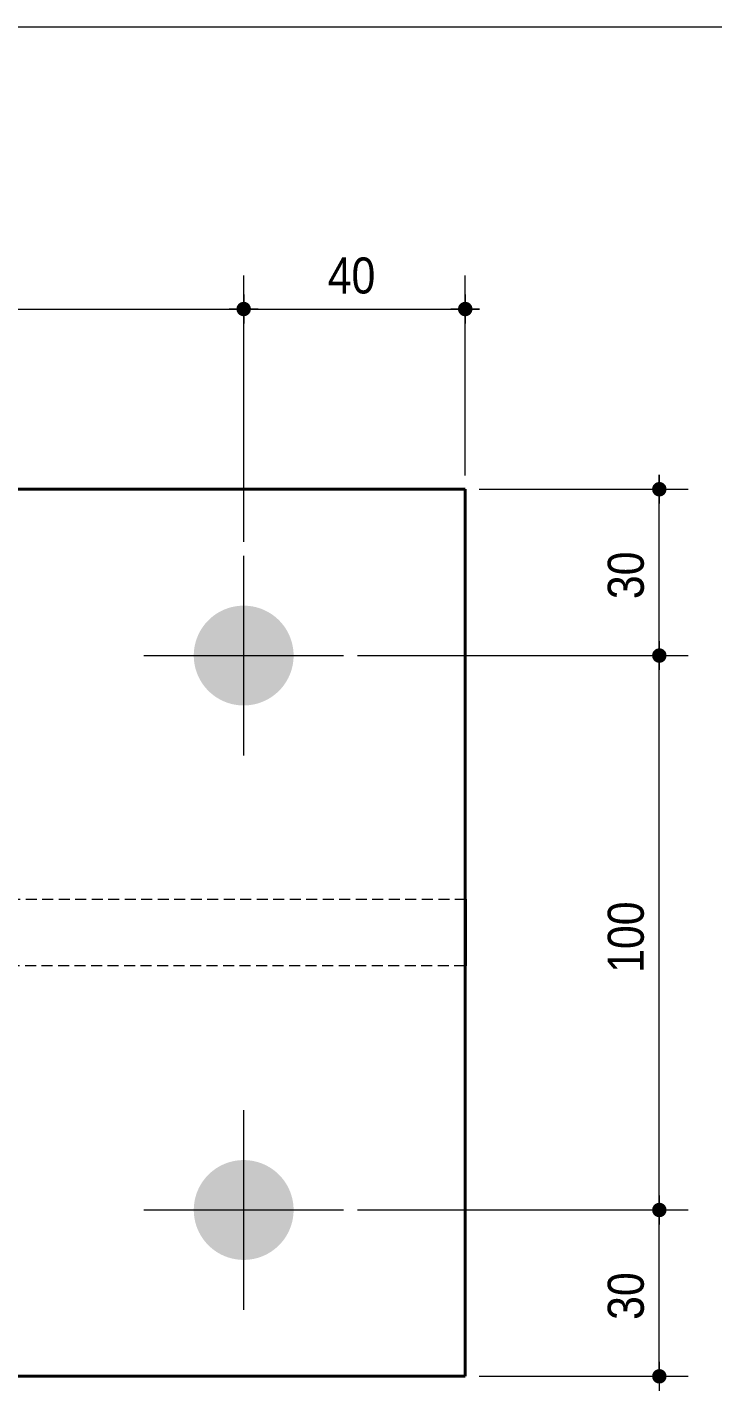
# Model space of a CAD drawing. Header units: millimetres. Extents: x 2 to 410, y 5 to 282.
# Drawn here: x 223 to 272.5, y 183.6 to 282 of the extents above; entities that cross this region are included whole.
import ezdxf

# ---------------------------------------------------------------- set-up
doc = ezdxf.new("R2010")
doc.units = ezdxf.units.MM
doc.linetypes.add('CACHE2', pattern=[1.190625, 0.79375, -0.396875])
for name, color, linetype, lineweight in [('Boulon', 7, 'Continuous', 0), ('Cache', 7, 'Continuous', 0), ('Cotation', 7, 'Continuous', 0), ('Feuille dessin', 5, 'Continuous', 0), ('Piece', 2, 'Continuous', 0)]:
    doc.layers.add(name, color=color, linetype=linetype, lineweight=lineweight)
doc.styles.add('ARIAL', font='ARIAL.TTF')

# ---------------------------------------------------------------- blocks, each defined once
blk = doc.blocks.new('*A1')
at = {"layer": 'Boulon'}
for points in [[(174.743, 240.271), (174.831, 240.267), (174.919, 240.262), (175.007, 240.254), (175.095, 240.245), (175.183, 240.233), (175.27, 240.219), (175.357, 240.203), (175.443, 240.184), (175.529, 240.164), (175.615, 240.141), (175.7, 240.117), (175.784, 240.09), (175.867, 240.061), (175.95, 240.031), (176.032, 239.998), (176.113, 239.963), (176.194, 239.926), (176.273, 239.887), (176.352, 239.847), (176.429, 239.804), (176.505, 239.76), (176.58, 239.713), (176.655, 239.665), (176.727, 239.615), (176.799, 239.563), (176.869, 239.51), (176.938, 239.455), (177.006, 239.398), (177.072, 239.339), (177.137, 239.279), (177.2, 239.217), (177.262, 239.154), (177.322, 239.089), (177.38, 239.023), (177.437, 238.956), (177.493, 238.887), (177.546, 238.816), (177.598, 238.745), (177.648, 238.672), (177.696, 238.598), (177.742, 238.523), (177.787, 238.446), (177.829, 238.369), (177.87, 238.29), (177.909, 238.211), (177.946, 238.131), (177.98, 238.049), (178.013, 237.967), (178.044, 237.885), (178.073, 237.801), (178.099, 237.717), (178.124, 237.632), (178.147, 237.547), (178.167, 237.461), (178.185, 237.374), (178.201, 237.287), (178.216, 237.2), (178.227, 237.112), (178.237, 237.025), (178.245, 236.937), (178.25, 236.848), (178.253, 236.76), (178.254, 236.672), (178.253, 236.583), (178.25, 236.495), (178.245, 236.407), (178.237, 236.319), (178.227, 236.231), (178.216, 236.144), (178.201, 236.056), (178.185, 235.969), (178.167, 235.883), (178.147, 235.797), (178.124, 235.712), (178.099, 235.627), (178.073, 235.543), (178.044, 235.459), (178.013, 235.376), (177.98, 235.294), (177.946, 235.213), (177.909, 235.133), (177.87, 235.053), (177.829, 234.975), (177.787, 234.897), (177.742, 234.821), (177.696, 234.746), (177.648, 234.672), (177.598, 234.599), (177.546, 234.527), (177.493, 234.457), (177.437, 234.388), (177.38, 234.32), (177.322, 234.254), (177.262, 234.189), (177.2, 234.126), (177.137, 234.064), (177.072, 234.004), (177.006, 233.946), (176.938, 233.889), (176.869, 233.834), (176.799, 233.78), (176.727, 233.728), (176.655, 233.678), (176.58, 233.63), (176.505, 233.584), (176.429, 233.539), (176.352, 233.497), (176.273, 233.456), (176.194, 233.417), (176.113, 233.381), (176.032, 233.346), (175.95, 233.313), (175.867, 233.282), (175.784, 233.253), (175.7, 233.227), (175.615, 233.202), (175.529, 233.18), (175.443, 233.159), (175.357, 233.141), (175.27, 233.125), (175.183, 233.111), (175.095, 233.099), (175.007, 233.089), (174.919, 233.082), (174.831, 233.076), (174.743, 233.073), (174.654, 233.072), (174.566, 233.073), (174.478, 233.076), (174.39, 233.082), (174.302, 233.089), (174.214, 233.099), (174.126, 233.111), (174.039, 233.125), (173.952, 233.141), (173.866, 233.159), (173.78, 233.18), (173.694, 233.202), (173.609, 233.227), (173.525, 233.253), (173.442, 233.282), (173.359, 233.313), (173.277, 233.346), (173.196, 233.381), (173.115, 233.417), (173.036, 233.456), (172.957, 233.497), (172.88, 233.539), (172.804, 233.584), (172.728, 233.63), (172.654, 233.678), (172.582, 233.728), (172.51, 233.78), (172.44, 233.834), (172.371, 233.889), (172.303, 233.946), (172.237, 234.004), (172.172, 234.064), (172.109, 234.126), (172.047, 234.189), (171.987, 234.254), (171.929, 234.32), (171.872, 234.388), (171.816, 234.457), (171.763, 234.527), (171.711, 234.599), (171.661, 234.672), (171.613, 234.746), (171.567, 234.821), (171.522, 234.897), (171.48, 234.975), (171.439, 235.053), (171.4, 235.133), (171.363, 235.213), (171.329, 235.294), (171.296, 235.376), (171.265, 235.459), (171.236, 235.543), (171.21, 235.627), (171.185, 235.712), (171.162, 235.797), (171.142, 235.883), (171.124, 235.969), (171.107, 236.056), (171.093, 236.144), (171.082, 236.231), (171.072, 236.319), (171.064, 236.407), (171.059, 236.495), (171.056, 236.583), (171.054, 236.672), (171.056, 236.76), (171.059, 236.848), (171.064, 236.937), (171.072, 237.025), (171.082, 237.112), (171.093, 237.2), (171.107, 237.287), (171.124, 237.374), (171.142, 237.461), (171.162, 237.547), (171.185, 237.632), (171.21, 237.717), (171.236, 237.801), (171.265, 237.885), (171.296, 237.967), (171.329, 238.049), (171.363, 238.131), (171.4, 238.211), (171.439, 238.29), (171.48, 238.369), (171.522, 238.446), (171.567, 238.523), (171.613, 238.598), (171.661, 238.672), (171.711, 238.745), (171.763, 238.816), (171.816, 238.887), (171.872, 238.956), (171.929, 239.023), (171.987, 239.089), (172.047, 239.154), (172.109, 239.217), (172.172, 239.279), (172.237, 239.339), (172.303, 239.398), (172.371, 239.455), (172.44, 239.51), (172.51, 239.563), (172.582, 239.615), (172.654, 239.665), (172.728, 239.713), (172.804, 239.76), (172.88, 239.804), (172.957, 239.847), (173.036, 239.887), (173.115, 239.926), (173.196, 239.963), (173.277, 239.998), (173.359, 240.031), (173.442, 240.061), (173.525, 240.09), (173.609, 240.117), (173.694, 240.141), (173.78, 240.164), (173.866, 240.184), (173.952, 240.203), (174.039, 240.219), (174.126, 240.233), (174.214, 240.245), (174.302, 240.254), (174.39, 240.262), (174.478, 240.267), (174.566, 240.271), (174.654, 240.272)], [(238.743, 240.271), (238.831, 240.267), (238.919, 240.262), (239.007, 240.254), (239.095, 240.245), (239.183, 240.233), (239.27, 240.219), (239.357, 240.203), (239.443, 240.184), (239.529, 240.164), (239.615, 240.141), (239.7, 240.117), (239.784, 240.09), (239.867, 240.061), (239.95, 240.031), (240.032, 239.998), (240.113, 239.963), (240.194, 239.926), (240.273, 239.887), (240.352, 239.847), (240.429, 239.804), (240.505, 239.76), (240.58, 239.713), (240.655, 239.665), (240.727, 239.615), (240.799, 239.563), (240.869, 239.51), (240.938, 239.455), (241.006, 239.398), (241.072, 239.339), (241.137, 239.279), (241.2, 239.217), (241.262, 239.154), (241.322, 239.089), (241.38, 239.023), (241.437, 238.956), (241.493, 238.887), (241.546, 238.816), (241.598, 238.745), (241.648, 238.672), (241.696, 238.598), (241.742, 238.523), (241.787, 238.446), (241.829, 238.369), (241.87, 238.29), (241.909, 238.211), (241.946, 238.131), (241.98, 238.049), (242.013, 237.967), (242.044, 237.885), (242.073, 237.801), (242.099, 237.717), (242.124, 237.632), (242.147, 237.547), (242.167, 237.461), (242.185, 237.374), (242.201, 237.287), (242.216, 237.2), (242.227, 237.112), (242.237, 237.025), (242.245, 236.937), (242.25, 236.848), (242.253, 236.76), (242.254, 236.672), (242.253, 236.583), (242.25, 236.495), (242.245, 236.407), (242.237, 236.319), (242.227, 236.231), (242.216, 236.144), (242.201, 236.056), (242.185, 235.969), (242.167, 235.883), (242.147, 235.797), (242.124, 235.712), (242.099, 235.627), (242.073, 235.543), (242.044, 235.459), (242.013, 235.376), (241.98, 235.294), (241.946, 235.213), (241.909, 235.133), (241.87, 235.053), (241.829, 234.975), (241.787, 234.897), (241.742, 234.821), (241.696, 234.746), (241.648, 234.672), (241.598, 234.599), (241.546, 234.527), (241.493, 234.457), (241.437, 234.388), (241.38, 234.32), (241.322, 234.254), (241.262, 234.189), (241.2, 234.126), (241.137, 234.064), (241.072, 234.004), (241.006, 233.946), (240.938, 233.889), (240.869, 233.834), (240.799, 233.78), (240.727, 233.728), (240.655, 233.678), (240.58, 233.63), (240.505, 233.584), (240.429, 233.539), (240.352, 233.497), (240.273, 233.456), (240.194, 233.417), (240.113, 233.381), (240.032, 233.346), (239.95, 233.313), (239.867, 233.282), (239.784, 233.253), (239.7, 233.227), (239.615, 233.202), (239.529, 233.18), (239.443, 233.159), (239.357, 233.141), (239.27, 233.125), (239.183, 233.111), (239.095, 233.099), (239.007, 233.089), (238.919, 233.082), (238.831, 233.076), (238.743, 233.073), (238.654, 233.072), (238.566, 233.073), (238.478, 233.076), (238.39, 233.082), (238.302, 233.089), (238.214, 233.099), (238.126, 233.111), (238.039, 233.125), (237.952, 233.141), (237.866, 233.159), (237.78, 233.18), (237.694, 233.202), (237.609, 233.227), (237.525, 233.253), (237.442, 233.282), (237.359, 233.313), (237.277, 233.346), (237.196, 233.381), (237.115, 233.417), (237.036, 233.456), (236.957, 233.497), (236.88, 233.539), (236.804, 233.584), (236.728, 233.63), (236.654, 233.678), (236.582, 233.728), (236.51, 233.78), (236.44, 233.834), (236.371, 233.889), (236.303, 233.946), (236.237, 234.004), (236.172, 234.064), (236.109, 234.126), (236.047, 234.189), (235.987, 234.254), (235.929, 234.32), (235.872, 234.388), (235.816, 234.457), (235.763, 234.527), (235.711, 234.599), (235.661, 234.672), (235.613, 234.746), (235.567, 234.821), (235.522, 234.897), (235.48, 234.975), (235.439, 235.053), (235.4, 235.133), (235.363, 235.213), (235.329, 235.294), (235.296, 235.376), (235.265, 235.459), (235.236, 235.543), (235.21, 235.627), (235.185, 235.712), (235.162, 235.797), (235.142, 235.883), (235.124, 235.969), (235.107, 236.056), (235.093, 236.144), (235.082, 236.231), (235.072, 236.319), (235.064, 236.407), (235.059, 236.495), (235.056, 236.583), (235.054, 236.672), (235.056, 236.76), (235.059, 236.848), (235.064, 236.937), (235.072, 237.025), (235.082, 237.112), (235.093, 237.2), (235.107, 237.287), (235.124, 237.374), (235.142, 237.461), (235.162, 237.547), (235.185, 237.632), (235.21, 237.717), (235.236, 237.801), (235.265, 237.885), (235.296, 237.967), (235.329, 238.049), (235.363, 238.131), (235.4, 238.211), (235.439, 238.29), (235.48, 238.369), (235.522, 238.446), (235.567, 238.523), (235.613, 238.598), (235.661, 238.672), (235.711, 238.745), (235.763, 238.816), (235.816, 238.887), (235.872, 238.956), (235.929, 239.023), (235.987, 239.089), (236.047, 239.154), (236.109, 239.217), (236.172, 239.279), (236.237, 239.339), (236.303, 239.398), (236.371, 239.455), (236.44, 239.51), (236.51, 239.563), (236.582, 239.615), (236.654, 239.665), (236.728, 239.713), (236.804, 239.76), (236.88, 239.804), (236.957, 239.847), (237.036, 239.887), (237.115, 239.926), (237.196, 239.963), (237.277, 239.998), (237.359, 240.031), (237.442, 240.061), (237.525, 240.09), (237.609, 240.117), (237.694, 240.141), (237.78, 240.164), (237.866, 240.184), (237.952, 240.203), (238.039, 240.219), (238.126, 240.233), (238.214, 240.245), (238.302, 240.254), (238.39, 240.262), (238.478, 240.267), (238.566, 240.271), (238.654, 240.272)], [(174.743, 200.271), (174.831, 200.267), (174.919, 200.262), (175.007, 200.254), (175.095, 200.245), (175.183, 200.233), (175.27, 200.219), (175.357, 200.203), (175.443, 200.184), (175.529, 200.164), (175.615, 200.141), (175.7, 200.117), (175.784, 200.09), (175.867, 200.061), (175.95, 200.031), (176.032, 199.998), (176.113, 199.963), (176.194, 199.926), (176.273, 199.887), (176.352, 199.847), (176.429, 199.804), (176.505, 199.76), (176.58, 199.713), (176.655, 199.665), (176.727, 199.615), (176.799, 199.563), (176.869, 199.51), (176.938, 199.455), (177.006, 199.398), (177.072, 199.339), (177.137, 199.279), (177.2, 199.217), (177.262, 199.154), (177.322, 199.089), (177.38, 199.023), (177.437, 198.956), (177.493, 198.887), (177.546, 198.816), (177.598, 198.745), (177.648, 198.672), (177.696, 198.598), (177.742, 198.523), (177.787, 198.446), (177.829, 198.369), (177.87, 198.29), (177.909, 198.211), (177.946, 198.131), (177.98, 198.049), (178.013, 197.967), (178.044, 197.885), (178.073, 197.801), (178.099, 197.717), (178.124, 197.632), (178.147, 197.547), (178.167, 197.461), (178.185, 197.374), (178.201, 197.287), (178.216, 197.2), (178.227, 197.112), (178.237, 197.025), (178.245, 196.937), (178.25, 196.848), (178.253, 196.76), (178.254, 196.672), (178.253, 196.583), (178.25, 196.495), (178.245, 196.407), (178.237, 196.319), (178.227, 196.231), (178.216, 196.144), (178.201, 196.056), (178.185, 195.969), (178.167, 195.883), (178.147, 195.797), (178.124, 195.712), (178.099, 195.627), (178.073, 195.543), (178.044, 195.459), (178.013, 195.376), (177.98, 195.294), (177.946, 195.213), (177.909, 195.133), (177.87, 195.053), (177.829, 194.975), (177.787, 194.897), (177.742, 194.821), (177.696, 194.746), (177.648, 194.672), (177.598, 194.599), (177.546, 194.527), (177.493, 194.457), (177.437, 194.388), (177.38, 194.32), (177.322, 194.254), (177.262, 194.189), (177.2, 194.126), (177.137, 194.064), (177.072, 194.004), (177.006, 193.946), (176.938, 193.889), (176.869, 193.834), (176.799, 193.78), (176.727, 193.728), (176.655, 193.678), (176.58, 193.63), (176.505, 193.584), (176.429, 193.539), (176.352, 193.497), (176.273, 193.456), (176.194, 193.417), (176.113, 193.381), (176.032, 193.346), (175.95, 193.313), (175.867, 193.282), (175.784, 193.253), (175.7, 193.227), (175.615, 193.202), (175.529, 193.18), (175.443, 193.159), (175.357, 193.141), (175.27, 193.125), (175.183, 193.111), (175.095, 193.099), (175.007, 193.089), (174.919, 193.082), (174.831, 193.076), (174.743, 193.073), (174.654, 193.072), (174.566, 193.073), (174.478, 193.076), (174.39, 193.082), (174.302, 193.089), (174.214, 193.099), (174.126, 193.111), (174.039, 193.125), (173.952, 193.141), (173.866, 193.159), (173.78, 193.18), (173.694, 193.202), (173.609, 193.227), (173.525, 193.253), (173.442, 193.282), (173.359, 193.313), (173.277, 193.346), (173.196, 193.381), (173.115, 193.417), (173.036, 193.456), (172.957, 193.497), (172.88, 193.539), (172.804, 193.584), (172.728, 193.63), (172.654, 193.678), (172.582, 193.728), (172.51, 193.78), (172.44, 193.834), (172.371, 193.889), (172.303, 193.946), (172.237, 194.004), (172.172, 194.064), (172.109, 194.126), (172.047, 194.189), (171.987, 194.254), (171.929, 194.32), (171.872, 194.388), (171.816, 194.457), (171.763, 194.527), (171.711, 194.599), (171.661, 194.672), (171.613, 194.746), (171.567, 194.821), (171.522, 194.897), (171.48, 194.975), (171.439, 195.053), (171.4, 195.133), (171.363, 195.213), (171.329, 195.294), (171.296, 195.376), (171.265, 195.459), (171.236, 195.543), (171.21, 195.627), (171.185, 195.712), (171.162, 195.797), (171.142, 195.883), (171.124, 195.969), (171.107, 196.056), (171.093, 196.144), (171.082, 196.231), (171.072, 196.319), (171.064, 196.407), (171.059, 196.495), (171.056, 196.583), (171.054, 196.672), (171.056, 196.76), (171.059, 196.848), (171.064, 196.937), (171.072, 197.025), (171.082, 197.112), (171.093, 197.2), (171.107, 197.287), (171.124, 197.374), (171.142, 197.461), (171.162, 197.547), (171.185, 197.632), (171.21, 197.717), (171.236, 197.801), (171.265, 197.885), (171.296, 197.967), (171.329, 198.049), (171.363, 198.131), (171.4, 198.211), (171.439, 198.29), (171.48, 198.369), (171.522, 198.446), (171.567, 198.523), (171.613, 198.598), (171.661, 198.672), (171.711, 198.745), (171.763, 198.816), (171.816, 198.887), (171.872, 198.956), (171.929, 199.023), (171.987, 199.089), (172.047, 199.154), (172.109, 199.217), (172.172, 199.279), (172.237, 199.339), (172.303, 199.398), (172.371, 199.455), (172.44, 199.51), (172.51, 199.563), (172.582, 199.615), (172.654, 199.665), (172.728, 199.713), (172.804, 199.76), (172.88, 199.804), (172.957, 199.847), (173.036, 199.887), (173.115, 199.926), (173.196, 199.963), (173.277, 199.998), (173.359, 200.031), (173.442, 200.061), (173.525, 200.09), (173.609, 200.117), (173.694, 200.141), (173.78, 200.164), (173.866, 200.184), (173.952, 200.203), (174.039, 200.219), (174.126, 200.233), (174.214, 200.245), (174.302, 200.254), (174.39, 200.262), (174.478, 200.267), (174.566, 200.271), (174.654, 200.272)], [(238.743, 200.271), (238.831, 200.267), (238.919, 200.262), (239.007, 200.254), (239.095, 200.245), (239.183, 200.233), (239.27, 200.219), (239.357, 200.203), (239.443, 200.184), (239.529, 200.164), (239.615, 200.141), (239.7, 200.117), (239.784, 200.09), (239.867, 200.061), (239.95, 200.031), (240.032, 199.998), (240.113, 199.963), (240.194, 199.926), (240.273, 199.887), (240.352, 199.847), (240.429, 199.804), (240.505, 199.76), (240.58, 199.713), (240.655, 199.665), (240.727, 199.615), (240.799, 199.563), (240.869, 199.51), (240.938, 199.455), (241.006, 199.398), (241.072, 199.339), (241.137, 199.279), (241.2, 199.217), (241.262, 199.154), (241.322, 199.089), (241.38, 199.023), (241.437, 198.956), (241.493, 198.887), (241.546, 198.816), (241.598, 198.745), (241.648, 198.672), (241.696, 198.598), (241.742, 198.523), (241.787, 198.446), (241.829, 198.369), (241.87, 198.29), (241.909, 198.211), (241.946, 198.131), (241.98, 198.049), (242.013, 197.967), (242.044, 197.885), (242.073, 197.801), (242.099, 197.717), (242.124, 197.632), (242.147, 197.547), (242.167, 197.461), (242.185, 197.374), (242.201, 197.287), (242.216, 197.2), (242.227, 197.112), (242.237, 197.025), (242.245, 196.937), (242.25, 196.848), (242.253, 196.76), (242.254, 196.672), (242.253, 196.583), (242.25, 196.495), (242.245, 196.407), (242.237, 196.319), (242.227, 196.231), (242.216, 196.144), (242.201, 196.056), (242.185, 195.969), (242.167, 195.883), (242.147, 195.797), (242.124, 195.712), (242.099, 195.627), (242.073, 195.543), (242.044, 195.459), (242.013, 195.376), (241.98, 195.294), (241.946, 195.213), (241.909, 195.133), (241.87, 195.053), (241.829, 194.975), (241.787, 194.897), (241.742, 194.821), (241.696, 194.746), (241.648, 194.672), (241.598, 194.599), (241.546, 194.527), (241.493, 194.457), (241.437, 194.388), (241.38, 194.32), (241.322, 194.254), (241.262, 194.189), (241.2, 194.126), (241.137, 194.064), (241.072, 194.004), (241.006, 193.946), (240.938, 193.889), (240.869, 193.834), (240.799, 193.78), (240.727, 193.728), (240.655, 193.678), (240.58, 193.63), (240.505, 193.584), (240.429, 193.539), (240.352, 193.497), (240.273, 193.456), (240.194, 193.417), (240.113, 193.381), (240.032, 193.346), (239.95, 193.313), (239.867, 193.282), (239.784, 193.253), (239.7, 193.227), (239.615, 193.202), (239.529, 193.18), (239.443, 193.159), (239.357, 193.141), (239.27, 193.125), (239.183, 193.111), (239.095, 193.099), (239.007, 193.089), (238.919, 193.082), (238.831, 193.076), (238.743, 193.073), (238.654, 193.072), (238.566, 193.073), (238.478, 193.076), (238.39, 193.082), (238.302, 193.089), (238.214, 193.099), (238.126, 193.111), (238.039, 193.125), (237.952, 193.141), (237.866, 193.159), (237.78, 193.18), (237.694, 193.202), (237.609, 193.227), (237.525, 193.253), (237.442, 193.282), (237.359, 193.313), (237.277, 193.346), (237.196, 193.381), (237.115, 193.417), (237.036, 193.456), (236.957, 193.497), (236.88, 193.539), (236.804, 193.584), (236.728, 193.63), (236.654, 193.678), (236.582, 193.728), (236.51, 193.78), (236.44, 193.834), (236.371, 193.889), (236.303, 193.946), (236.237, 194.004), (236.172, 194.064), (236.109, 194.126), (236.047, 194.189), (235.987, 194.254), (235.929, 194.32), (235.872, 194.388), (235.816, 194.457), (235.763, 194.527), (235.711, 194.599), (235.661, 194.672), (235.613, 194.746), (235.567, 194.821), (235.522, 194.897), (235.48, 194.975), (235.439, 195.053), (235.4, 195.133), (235.363, 195.213), (235.329, 195.294), (235.296, 195.376), (235.265, 195.459), (235.236, 195.543), (235.21, 195.627), (235.185, 195.712), (235.162, 195.797), (235.142, 195.883), (235.124, 195.969), (235.107, 196.056), (235.093, 196.144), (235.082, 196.231), (235.072, 196.319), (235.064, 196.407), (235.059, 196.495), (235.056, 196.583), (235.054, 196.672), (235.056, 196.76), (235.059, 196.848), (235.064, 196.937), (235.072, 197.025), (235.082, 197.112), (235.093, 197.2), (235.107, 197.287), (235.124, 197.374), (235.142, 197.461), (235.162, 197.547), (235.185, 197.632), (235.21, 197.717), (235.236, 197.801), (235.265, 197.885), (235.296, 197.967), (235.329, 198.049), (235.363, 198.131), (235.4, 198.211), (235.439, 198.29), (235.48, 198.369), (235.522, 198.446), (235.567, 198.523), (235.613, 198.598), (235.661, 198.672), (235.711, 198.745), (235.763, 198.816), (235.816, 198.887), (235.872, 198.956), (235.929, 199.023), (235.987, 199.089), (236.047, 199.154), (236.109, 199.217), (236.172, 199.279), (236.237, 199.339), (236.303, 199.398), (236.371, 199.455), (236.44, 199.51), (236.51, 199.563), (236.582, 199.615), (236.654, 199.665), (236.728, 199.713), (236.804, 199.76), (236.88, 199.804), (236.957, 199.847), (237.036, 199.887), (237.115, 199.926), (237.196, 199.963), (237.277, 199.998), (237.359, 200.031), (237.442, 200.061), (237.525, 200.09), (237.609, 200.117), (237.694, 200.141), (237.78, 200.164), (237.866, 200.184), (237.952, 200.203), (238.039, 200.219), (238.126, 200.233), (238.214, 200.245), (238.302, 200.254), (238.39, 200.262), (238.478, 200.267), (238.566, 200.271), (238.654, 200.272)]]:
    blk.add_hatch(color=256, dxfattribs=at).paths.add_polyline_path(points, flags=17)
at = {"layer": 'Boulon', "linetype": 'Continuous', "lineweight": 0}
for p, q in [((174.654, 229.472), (174.654, 243.872)), ((238.654, 229.472), (238.654, 243.872)), ((167.454, 236.672), (181.854, 236.672)), ((231.454, 236.672), (245.854, 236.672)), ((174.654, 189.472), (174.654, 203.872)), ((238.654, 189.472), (238.654, 203.872)), ((167.454, 196.672), (181.854, 196.672)), ((231.454, 196.672), (245.854, 196.672))]:
    blk.add_line(p, q, dxfattribs=at)
blk = doc.blocks.new('*A3')
at = {"layer": 'Piece', "color": 2, "linetype": 'Continuous', "lineweight": 40}
for p, q in [((254.634118, 248.671659), (158.635876, 248.671659)), ((158.635876, 248.671659), (158.635876, 184.671659)), ((254.634118, 184.671659), (254.634118, 248.671659)), ((158.635876, 184.671659), (254.634118, 184.671659))]:
    blk.add_line(p, q, dxfattribs=at)
blk = doc.blocks.new('*A4')
at = {"layer": 'Cache', "color": 7, "linetype": 'CACHE2', "lineweight": 20}
for p, q in [((158.635875, 214.285859), (158.635875, 219.085859)), ((158.635875, 219.085859), (254.634118, 219.085859)), ((217.247526, 214.285859), (217.247526, 219.085859)), ((254.634118, 214.285859), (158.635875, 214.285859))]:
    blk.add_line(p, q, dxfattribs=at)
at = {"layer": 'Piece', "color": 2, "linetype": 'Continuous', "lineweight": 40}
for p, q in [((155.946644, 214.285859), (155.946644, 219.085859)), ((158.635875, 219.085859), (155.946644, 219.085859)), ((254.634118, 219.085859), (254.646117, 219.085859)), ((254.646117, 219.085859), (254.646117, 214.285859)), ((158.635875, 214.285859), (155.946644, 214.285859)), ((254.646117, 214.285859), (254.634118, 214.285859))]:
    blk.add_line(p, q, dxfattribs=at)
blk = doc.blocks.new('*A9')
at = {"layer": 'Feuille dessin', "linetype": 'Continuous', "lineweight": 0}
blk.add_line((405, 282), (5, 282), dxfattribs=at)
blk = doc.blocks.new('*A17')
at = {"layer": 'Cotation'}
for points in [[(268.61, 196.152), (268.585, 196.154), (268.56, 196.157), (268.534, 196.162), (268.51, 196.167), (268.485, 196.174), (268.461, 196.182), (268.437, 196.191), (268.414, 196.202), (268.391, 196.213), (268.369, 196.226), (268.347, 196.239), (268.326, 196.254), (268.306, 196.27), (268.287, 196.286), (268.268, 196.304), (268.251, 196.323), (268.234, 196.342), (268.218, 196.362), (268.204, 196.383), (268.19, 196.404), (268.177, 196.427), (268.166, 196.449), (268.155, 196.473), (268.146, 196.497), (268.138, 196.521), (268.131, 196.545), (268.126, 196.57), (268.122, 196.595), (268.118, 196.621), (268.117, 196.646), (268.116, 196.672), (268.117, 196.697), (268.118, 196.723), (268.122, 196.748), (268.126, 196.773), (268.131, 196.798), (268.138, 196.823), (268.146, 196.847), (268.155, 196.871), (268.166, 196.894), (268.177, 196.917), (268.19, 196.939), (268.204, 196.961), (268.218, 196.982), (268.234, 197.002), (268.251, 197.021), (268.268, 197.039), (268.287, 197.057), (268.306, 197.074), (268.326, 197.089), (268.347, 197.104), (268.369, 197.118), (268.391, 197.13), (268.414, 197.142), (268.437, 197.152), (268.461, 197.161), (268.485, 197.169), (268.51, 197.176), (268.534, 197.182), (268.56, 197.186), (268.585, 197.189), (268.61, 197.191), (268.636, 197.192), (268.661, 197.191), (268.687, 197.189), (268.712, 197.186), (268.737, 197.182), (268.762, 197.176), (268.787, 197.169), (268.811, 197.161), (268.835, 197.152), (268.858, 197.142), (268.881, 197.13), (268.903, 197.118), (268.925, 197.104), (268.946, 197.089), (268.966, 197.074), (268.985, 197.057), (269.004, 197.039), (269.021, 197.021), (269.038, 197.002), (269.054, 196.982), (269.068, 196.961), (269.082, 196.939), (269.094, 196.917), (269.106, 196.894), (269.116, 196.871), (269.125, 196.847), (269.133, 196.823), (269.14, 196.798), (269.146, 196.773), (269.15, 196.748), (269.153, 196.723), (269.155, 196.697), (269.156, 196.672), (269.155, 196.646), (269.153, 196.621), (269.15, 196.595), (269.146, 196.57), (269.14, 196.545), (269.133, 196.521), (269.125, 196.497), (269.116, 196.473), (269.106, 196.449), (269.094, 196.427), (269.082, 196.404), (269.068, 196.383), (269.054, 196.362), (269.038, 196.342), (269.021, 196.323), (269.004, 196.304), (268.985, 196.286), (268.966, 196.27), (268.946, 196.254), (268.925, 196.239), (268.903, 196.226), (268.881, 196.213), (268.858, 196.202), (268.835, 196.191), (268.811, 196.182), (268.787, 196.174), (268.762, 196.167), (268.737, 196.162), (268.712, 196.157), (268.687, 196.154), (268.661, 196.152), (268.636, 196.152)], [(268.61, 184.152), (268.585, 184.154), (268.56, 184.157), (268.534, 184.162), (268.51, 184.167), (268.485, 184.174), (268.461, 184.182), (268.437, 184.191), (268.414, 184.202), (268.391, 184.213), (268.369, 184.226), (268.347, 184.239), (268.326, 184.254), (268.306, 184.27), (268.287, 184.286), (268.268, 184.304), (268.251, 184.322), (268.234, 184.342), (268.218, 184.362), (268.204, 184.383), (268.19, 184.404), (268.177, 184.427), (268.166, 184.449), (268.155, 184.473), (268.146, 184.496), (268.138, 184.521), (268.131, 184.545), (268.126, 184.57), (268.122, 184.595), (268.118, 184.621), (268.117, 184.646), (268.116, 184.672), (268.117, 184.697), (268.118, 184.723), (268.122, 184.748), (268.126, 184.773), (268.131, 184.798), (268.138, 184.823), (268.146, 184.847), (268.155, 184.871), (268.166, 184.894), (268.177, 184.917), (268.19, 184.939), (268.204, 184.961), (268.218, 184.981), (268.234, 185.002), (268.251, 185.021), (268.268, 185.039), (268.287, 185.057), (268.306, 185.074), (268.326, 185.089), (268.347, 185.104), (268.369, 185.118), (268.391, 185.13), (268.414, 185.142), (268.437, 185.152), (268.461, 185.161), (268.485, 185.169), (268.51, 185.176), (268.534, 185.182), (268.56, 185.186), (268.585, 185.189), (268.61, 185.191), (268.636, 185.192), (268.661, 185.191), (268.687, 185.189), (268.712, 185.186), (268.737, 185.182), (268.762, 185.176), (268.787, 185.169), (268.811, 185.161), (268.835, 185.152), (268.858, 185.142), (268.881, 185.13), (268.903, 185.118), (268.925, 185.104), (268.946, 185.089), (268.966, 185.074), (268.985, 185.057), (269.004, 185.039), (269.021, 185.021), (269.038, 185.002), (269.054, 184.981), (269.068, 184.961), (269.082, 184.939), (269.094, 184.917), (269.106, 184.894), (269.116, 184.871), (269.125, 184.847), (269.133, 184.823), (269.14, 184.798), (269.146, 184.773), (269.15, 184.748), (269.153, 184.723), (269.155, 184.697), (269.156, 184.672), (269.155, 184.646), (269.153, 184.621), (269.15, 184.595), (269.146, 184.57), (269.14, 184.545), (269.133, 184.521), (269.125, 184.496), (269.116, 184.473), (269.106, 184.449), (269.094, 184.427), (269.082, 184.404), (269.068, 184.383), (269.054, 184.362), (269.038, 184.342), (269.021, 184.322), (269.004, 184.304), (268.985, 184.286), (268.966, 184.27), (268.946, 184.254), (268.925, 184.239), (268.903, 184.226), (268.881, 184.213), (268.858, 184.202), (268.835, 184.191), (268.811, 184.182), (268.787, 184.174), (268.762, 184.167), (268.737, 184.162), (268.712, 184.157), (268.687, 184.154), (268.661, 184.152), (268.636, 184.152)]]:
    blk.add_hatch(color=256, dxfattribs=at).paths.add_polyline_path(points, flags=17)
at = {"layer": 'Cotation', "linetype": 'Continuous', "lineweight": 0}
for p, q in [((268.636, 197.712), (268.636, 195.632)), ((268.636, 196.672), (268.636, 197.712)), ((246.854, 196.672), (270.716, 196.672)), ((267.596, 196.672), (269.676, 196.672)), ((268.636, 184.672), (268.636, 196.672)), ((268.636, 185.712), (268.636, 183.632)), ((255.634, 184.672), (270.716, 184.672)), ((267.596, 184.672), (269.676, 184.672)), ((268.636, 184.672), (268.636, 183.632))]:
    blk.add_line(p, q, dxfattribs=at)
at = {"layer": 'Cotation'}
for p in [(268.636, 196.672), (268.636, 184.672)]:
    blk.add_point(p, dxfattribs=at)
at = {"layer": 'Cotation', "style": 'ARIAL', "width": 0.85}
blk.add_text('30', height=2.6, rotation=90.00021, dxfattribs=at).set_placement((267.516, 188.743))
blk = doc.blocks.new('*A18')
at = {"layer": 'Cotation'}
for points in [[(268.61, 236.152), (268.585, 236.154), (268.56, 236.157), (268.534, 236.162), (268.51, 236.167), (268.485, 236.174), (268.461, 236.182), (268.437, 236.191), (268.414, 236.202), (268.391, 236.213), (268.369, 236.226), (268.347, 236.239), (268.326, 236.254), (268.306, 236.27), (268.287, 236.286), (268.268, 236.304), (268.251, 236.323), (268.234, 236.342), (268.218, 236.362), (268.204, 236.383), (268.19, 236.404), (268.177, 236.427), (268.166, 236.449), (268.155, 236.473), (268.146, 236.497), (268.138, 236.521), (268.131, 236.545), (268.126, 236.57), (268.122, 236.595), (268.118, 236.621), (268.117, 236.646), (268.116, 236.672), (268.117, 236.697), (268.118, 236.723), (268.122, 236.748), (268.126, 236.773), (268.131, 236.798), (268.138, 236.823), (268.146, 236.847), (268.155, 236.871), (268.166, 236.894), (268.177, 236.917), (268.19, 236.939), (268.204, 236.961), (268.218, 236.982), (268.234, 237.002), (268.251, 237.021), (268.268, 237.039), (268.287, 237.057), (268.306, 237.074), (268.326, 237.089), (268.347, 237.104), (268.369, 237.118), (268.391, 237.13), (268.414, 237.142), (268.437, 237.152), (268.461, 237.161), (268.485, 237.169), (268.51, 237.176), (268.534, 237.182), (268.56, 237.186), (268.585, 237.189), (268.61, 237.191), (268.636, 237.192), (268.661, 237.191), (268.687, 237.189), (268.712, 237.186), (268.737, 237.182), (268.762, 237.176), (268.787, 237.169), (268.811, 237.161), (268.835, 237.152), (268.858, 237.142), (268.881, 237.13), (268.903, 237.118), (268.925, 237.104), (268.946, 237.089), (268.966, 237.074), (268.985, 237.057), (269.004, 237.039), (269.021, 237.021), (269.038, 237.002), (269.054, 236.982), (269.068, 236.961), (269.082, 236.939), (269.094, 236.917), (269.106, 236.894), (269.116, 236.871), (269.125, 236.847), (269.133, 236.823), (269.14, 236.798), (269.146, 236.773), (269.15, 236.748), (269.153, 236.723), (269.155, 236.697), (269.156, 236.672), (269.155, 236.646), (269.153, 236.621), (269.15, 236.595), (269.146, 236.57), (269.14, 236.545), (269.133, 236.521), (269.125, 236.497), (269.116, 236.473), (269.106, 236.449), (269.094, 236.427), (269.082, 236.404), (269.068, 236.383), (269.054, 236.362), (269.038, 236.342), (269.021, 236.323), (269.004, 236.304), (268.985, 236.286), (268.966, 236.27), (268.946, 236.254), (268.925, 236.239), (268.903, 236.226), (268.881, 236.213), (268.858, 236.202), (268.835, 236.191), (268.811, 236.182), (268.787, 236.174), (268.762, 236.167), (268.737, 236.162), (268.712, 236.157), (268.687, 236.154), (268.661, 236.152), (268.636, 236.152)], [(268.61, 196.152), (268.585, 196.154), (268.56, 196.157), (268.534, 196.162), (268.51, 196.167), (268.485, 196.174), (268.461, 196.182), (268.437, 196.191), (268.414, 196.202), (268.391, 196.213), (268.369, 196.226), (268.347, 196.239), (268.326, 196.254), (268.306, 196.27), (268.287, 196.286), (268.268, 196.304), (268.251, 196.323), (268.234, 196.342), (268.218, 196.362), (268.204, 196.383), (268.19, 196.404), (268.177, 196.427), (268.166, 196.449), (268.155, 196.473), (268.146, 196.497), (268.138, 196.521), (268.131, 196.545), (268.126, 196.57), (268.122, 196.595), (268.118, 196.621), (268.117, 196.646), (268.116, 196.672), (268.117, 196.697), (268.118, 196.723), (268.122, 196.748), (268.126, 196.773), (268.131, 196.798), (268.138, 196.823), (268.146, 196.847), (268.155, 196.871), (268.166, 196.894), (268.177, 196.917), (268.19, 196.939), (268.204, 196.961), (268.218, 196.982), (268.234, 197.002), (268.251, 197.021), (268.268, 197.039), (268.287, 197.057), (268.306, 197.074), (268.326, 197.089), (268.347, 197.104), (268.369, 197.118), (268.391, 197.13), (268.414, 197.142), (268.437, 197.152), (268.461, 197.161), (268.485, 197.169), (268.51, 197.176), (268.534, 197.182), (268.56, 197.186), (268.585, 197.189), (268.61, 197.191), (268.636, 197.192), (268.661, 197.191), (268.687, 197.189), (268.712, 197.186), (268.737, 197.182), (268.762, 197.176), (268.787, 197.169), (268.811, 197.161), (268.835, 197.152), (268.858, 197.142), (268.881, 197.13), (268.903, 197.118), (268.925, 197.104), (268.946, 197.089), (268.966, 197.074), (268.985, 197.057), (269.004, 197.039), (269.021, 197.021), (269.038, 197.002), (269.054, 196.982), (269.068, 196.961), (269.082, 196.939), (269.094, 196.917), (269.106, 196.894), (269.116, 196.871), (269.125, 196.847), (269.133, 196.823), (269.14, 196.798), (269.146, 196.773), (269.15, 196.748), (269.153, 196.723), (269.155, 196.697), (269.156, 196.672), (269.155, 196.646), (269.153, 196.621), (269.15, 196.595), (269.146, 196.57), (269.14, 196.545), (269.133, 196.521), (269.125, 196.497), (269.116, 196.473), (269.106, 196.449), (269.094, 196.427), (269.082, 196.404), (269.068, 196.383), (269.054, 196.362), (269.038, 196.342), (269.021, 196.323), (269.004, 196.304), (268.985, 196.286), (268.966, 196.27), (268.946, 196.254), (268.925, 196.239), (268.903, 196.226), (268.881, 196.213), (268.858, 196.202), (268.835, 196.191), (268.811, 196.182), (268.787, 196.174), (268.762, 196.167), (268.737, 196.162), (268.712, 196.157), (268.687, 196.154), (268.661, 196.152), (268.636, 196.152)]]:
    blk.add_hatch(color=256, dxfattribs=at).paths.add_polyline_path(points, flags=17)
at = {"layer": 'Cotation', "linetype": 'Continuous', "lineweight": 0}
for p, q in [((268.636, 237.712), (268.636, 235.632)), ((268.636, 236.672), (268.636, 237.712)), ((246.854, 236.672), (270.716, 236.672)), ((267.596, 236.672), (269.676, 236.672)), ((268.636, 196.672), (268.636, 236.672)), ((268.636, 197.712), (268.636, 195.632)), ((246.854, 196.672), (270.716, 196.672)), ((267.596, 196.672), (269.676, 196.672)), ((268.636, 196.672), (268.636, 195.632))]:
    blk.add_line(p, q, dxfattribs=at)
at = {"layer": 'Cotation'}
for p in [(268.636, 236.672), (268.636, 196.672)]:
    blk.add_point(p, dxfattribs=at)
at = {"layer": 'Cotation', "style": 'ARIAL', "width": 0.85}
blk.add_text('100', height=2.6, rotation=90.00021, dxfattribs=at).set_placement((267.516, 213.779))
blk = doc.blocks.new('*A19')
at = {"layer": 'Cotation'}
for points in [[(268.61, 248.152), (268.585, 248.154), (268.56, 248.157), (268.534, 248.162), (268.51, 248.167), (268.485, 248.174), (268.461, 248.182), (268.437, 248.191), (268.414, 248.202), (268.391, 248.213), (268.369, 248.226), (268.347, 248.239), (268.326, 248.254), (268.306, 248.27), (268.287, 248.286), (268.268, 248.304), (268.251, 248.322), (268.234, 248.342), (268.218, 248.362), (268.204, 248.383), (268.19, 248.404), (268.177, 248.427), (268.166, 248.449), (268.155, 248.473), (268.146, 248.496), (268.138, 248.521), (268.131, 248.545), (268.126, 248.57), (268.122, 248.595), (268.118, 248.621), (268.117, 248.646), (268.116, 248.672), (268.117, 248.697), (268.118, 248.723), (268.122, 248.748), (268.126, 248.773), (268.131, 248.798), (268.138, 248.823), (268.146, 248.847), (268.155, 248.871), (268.166, 248.894), (268.177, 248.917), (268.19, 248.939), (268.204, 248.961), (268.218, 248.981), (268.234, 249.002), (268.251, 249.021), (268.268, 249.039), (268.287, 249.057), (268.306, 249.074), (268.326, 249.089), (268.347, 249.104), (268.369, 249.118), (268.391, 249.13), (268.414, 249.142), (268.437, 249.152), (268.461, 249.161), (268.485, 249.169), (268.51, 249.176), (268.534, 249.182), (268.56, 249.186), (268.585, 249.189), (268.61, 249.191), (268.636, 249.192), (268.661, 249.191), (268.687, 249.189), (268.712, 249.186), (268.737, 249.182), (268.762, 249.176), (268.787, 249.169), (268.811, 249.161), (268.835, 249.152), (268.858, 249.142), (268.881, 249.13), (268.903, 249.118), (268.925, 249.104), (268.946, 249.089), (268.966, 249.074), (268.985, 249.057), (269.004, 249.039), (269.021, 249.021), (269.038, 249.002), (269.054, 248.981), (269.068, 248.961), (269.082, 248.939), (269.094, 248.917), (269.106, 248.894), (269.116, 248.871), (269.125, 248.847), (269.133, 248.823), (269.14, 248.798), (269.146, 248.773), (269.15, 248.748), (269.153, 248.723), (269.155, 248.697), (269.156, 248.672), (269.155, 248.646), (269.153, 248.621), (269.15, 248.595), (269.146, 248.57), (269.14, 248.545), (269.133, 248.521), (269.125, 248.496), (269.116, 248.473), (269.106, 248.449), (269.094, 248.427), (269.082, 248.404), (269.068, 248.383), (269.054, 248.362), (269.038, 248.342), (269.021, 248.322), (269.004, 248.304), (268.985, 248.286), (268.966, 248.27), (268.946, 248.254), (268.925, 248.239), (268.903, 248.226), (268.881, 248.213), (268.858, 248.202), (268.835, 248.191), (268.811, 248.182), (268.787, 248.174), (268.762, 248.167), (268.737, 248.162), (268.712, 248.157), (268.687, 248.154), (268.661, 248.152), (268.636, 248.152)], [(268.61, 236.152), (268.585, 236.154), (268.56, 236.157), (268.534, 236.162), (268.51, 236.167), (268.485, 236.174), (268.461, 236.182), (268.437, 236.191), (268.414, 236.202), (268.391, 236.213), (268.369, 236.226), (268.347, 236.239), (268.326, 236.254), (268.306, 236.27), (268.287, 236.286), (268.268, 236.304), (268.251, 236.323), (268.234, 236.342), (268.218, 236.362), (268.204, 236.383), (268.19, 236.404), (268.177, 236.427), (268.166, 236.449), (268.155, 236.473), (268.146, 236.497), (268.138, 236.521), (268.131, 236.545), (268.126, 236.57), (268.122, 236.595), (268.118, 236.621), (268.117, 236.646), (268.116, 236.672), (268.117, 236.697), (268.118, 236.723), (268.122, 236.748), (268.126, 236.773), (268.131, 236.798), (268.138, 236.823), (268.146, 236.847), (268.155, 236.871), (268.166, 236.894), (268.177, 236.917), (268.19, 236.939), (268.204, 236.961), (268.218, 236.982), (268.234, 237.002), (268.251, 237.021), (268.268, 237.039), (268.287, 237.057), (268.306, 237.074), (268.326, 237.089), (268.347, 237.104), (268.369, 237.118), (268.391, 237.13), (268.414, 237.142), (268.437, 237.152), (268.461, 237.161), (268.485, 237.169), (268.51, 237.176), (268.534, 237.182), (268.56, 237.186), (268.585, 237.189), (268.61, 237.191), (268.636, 237.192), (268.661, 237.191), (268.687, 237.189), (268.712, 237.186), (268.737, 237.182), (268.762, 237.176), (268.787, 237.169), (268.811, 237.161), (268.835, 237.152), (268.858, 237.142), (268.881, 237.13), (268.903, 237.118), (268.925, 237.104), (268.946, 237.089), (268.966, 237.074), (268.985, 237.057), (269.004, 237.039), (269.021, 237.021), (269.038, 237.002), (269.054, 236.982), (269.068, 236.961), (269.082, 236.939), (269.094, 236.917), (269.106, 236.894), (269.116, 236.871), (269.125, 236.847), (269.133, 236.823), (269.14, 236.798), (269.146, 236.773), (269.15, 236.748), (269.153, 236.723), (269.155, 236.697), (269.156, 236.672), (269.155, 236.646), (269.153, 236.621), (269.15, 236.595), (269.146, 236.57), (269.14, 236.545), (269.133, 236.521), (269.125, 236.497), (269.116, 236.473), (269.106, 236.449), (269.094, 236.427), (269.082, 236.404), (269.068, 236.383), (269.054, 236.362), (269.038, 236.342), (269.021, 236.323), (269.004, 236.304), (268.985, 236.286), (268.966, 236.27), (268.946, 236.254), (268.925, 236.239), (268.903, 236.226), (268.881, 236.213), (268.858, 236.202), (268.835, 236.191), (268.811, 236.182), (268.787, 236.174), (268.762, 236.167), (268.737, 236.162), (268.712, 236.157), (268.687, 236.154), (268.661, 236.152), (268.636, 236.152)]]:
    blk.add_hatch(color=256, dxfattribs=at).paths.add_polyline_path(points, flags=17)
at = {"layer": 'Cotation', "linetype": 'Continuous', "lineweight": 0}
for p, q in [((268.636, 249.712), (268.636, 247.632)), ((268.636, 248.672), (268.636, 249.712)), ((255.634, 248.672), (270.716, 248.672)), ((267.596, 248.672), (269.676, 248.672)), ((268.636, 236.672), (268.636, 248.672)), ((268.636, 237.712), (268.636, 235.632)), ((246.854, 236.672), (270.716, 236.672)), ((267.596, 236.672), (269.676, 236.672)), ((268.636, 236.672), (268.636, 235.632))]:
    blk.add_line(p, q, dxfattribs=at)
at = {"layer": 'Cotation'}
for p in [(268.636, 248.672), (268.636, 236.672)]:
    blk.add_point(p, dxfattribs=at)
at = {"layer": 'Cotation', "style": 'ARIAL', "width": 0.85}
blk.add_text('30', height=2.6, rotation=90.00021, dxfattribs=at).set_placement((267.516, 240.743))
blk = doc.blocks.new('*A21')
at = {"layer": 'Cotation'}
for points in [[(174.629, 261.152), (174.604, 261.154), (174.578, 261.157), (174.553, 261.162), (174.528, 261.167), (174.504, 261.174), (174.479, 261.182), (174.455, 261.191), (174.432, 261.202), (174.409, 261.213), (174.387, 261.226), (174.366, 261.239), (174.345, 261.254), (174.325, 261.27), (174.305, 261.286), (174.287, 261.304), (174.269, 261.322), (174.253, 261.342), (174.237, 261.362), (174.222, 261.383), (174.208, 261.404), (174.196, 261.427), (174.184, 261.449), (174.174, 261.473), (174.165, 261.496), (174.157, 261.521), (174.15, 261.545), (174.144, 261.57), (174.14, 261.595), (174.137, 261.621), (174.135, 261.646), (174.134, 261.672), (174.135, 261.697), (174.137, 261.723), (174.14, 261.748), (174.144, 261.773), (174.15, 261.798), (174.157, 261.823), (174.165, 261.847), (174.174, 261.871), (174.184, 261.894), (174.196, 261.917), (174.208, 261.939), (174.222, 261.961), (174.237, 261.981), (174.253, 262.002), (174.269, 262.021), (174.287, 262.039), (174.305, 262.057), (174.325, 262.074), (174.345, 262.089), (174.366, 262.104), (174.387, 262.118), (174.409, 262.13), (174.432, 262.142), (174.455, 262.152), (174.479, 262.161), (174.504, 262.169), (174.528, 262.176), (174.553, 262.182), (174.578, 262.186), (174.604, 262.189), (174.629, 262.191), (174.654, 262.192), (174.68, 262.191), (174.705, 262.189), (174.731, 262.186), (174.756, 262.182), (174.781, 262.176), (174.805, 262.169), (174.83, 262.161), (174.853, 262.152), (174.877, 262.142), (174.9, 262.13), (174.922, 262.118), (174.943, 262.104), (174.964, 262.089), (174.984, 262.074), (175.004, 262.057), (175.022, 262.039), (175.04, 262.021), (175.056, 262.002), (175.072, 261.981), (175.087, 261.961), (175.101, 261.939), (175.113, 261.917), (175.125, 261.894), (175.135, 261.871), (175.144, 261.847), (175.152, 261.823), (175.159, 261.798), (175.164, 261.773), (175.169, 261.748), (175.172, 261.723), (175.174, 261.697), (175.174, 261.672), (175.174, 261.646), (175.172, 261.621), (175.169, 261.595), (175.164, 261.57), (175.159, 261.545), (175.152, 261.521), (175.144, 261.496), (175.135, 261.473), (175.125, 261.449), (175.113, 261.427), (175.101, 261.404), (175.087, 261.383), (175.072, 261.362), (175.056, 261.342), (175.04, 261.322), (175.022, 261.304), (175.004, 261.286), (174.984, 261.27), (174.964, 261.254), (174.943, 261.239), (174.922, 261.226), (174.9, 261.213), (174.877, 261.202), (174.853, 261.191), (174.83, 261.182), (174.805, 261.174), (174.781, 261.167), (174.756, 261.162), (174.731, 261.157), (174.705, 261.154), (174.68, 261.152), (174.654, 261.152)], [(238.629, 261.152), (238.604, 261.154), (238.578, 261.157), (238.553, 261.162), (238.528, 261.167), (238.504, 261.174), (238.479, 261.182), (238.455, 261.191), (238.432, 261.202), (238.409, 261.213), (238.387, 261.226), (238.366, 261.239), (238.345, 261.254), (238.325, 261.27), (238.305, 261.286), (238.287, 261.304), (238.269, 261.322), (238.253, 261.342), (238.237, 261.362), (238.222, 261.383), (238.208, 261.404), (238.196, 261.427), (238.184, 261.449), (238.174, 261.473), (238.165, 261.496), (238.157, 261.521), (238.15, 261.545), (238.144, 261.57), (238.14, 261.595), (238.137, 261.621), (238.135, 261.646), (238.134, 261.672), (238.135, 261.697), (238.137, 261.723), (238.14, 261.748), (238.144, 261.773), (238.15, 261.798), (238.157, 261.823), (238.165, 261.847), (238.174, 261.871), (238.184, 261.894), (238.196, 261.917), (238.208, 261.939), (238.222, 261.961), (238.237, 261.981), (238.253, 262.002), (238.269, 262.021), (238.287, 262.039), (238.305, 262.057), (238.325, 262.074), (238.345, 262.089), (238.366, 262.104), (238.387, 262.118), (238.409, 262.13), (238.432, 262.142), (238.455, 262.152), (238.479, 262.161), (238.504, 262.169), (238.528, 262.176), (238.553, 262.182), (238.578, 262.186), (238.604, 262.189), (238.629, 262.191), (238.654, 262.192), (238.68, 262.191), (238.705, 262.189), (238.731, 262.186), (238.756, 262.182), (238.781, 262.176), (238.805, 262.169), (238.83, 262.161), (238.853, 262.152), (238.877, 262.142), (238.9, 262.13), (238.922, 262.118), (238.943, 262.104), (238.964, 262.089), (238.984, 262.074), (239.004, 262.057), (239.022, 262.039), (239.04, 262.021), (239.056, 262.002), (239.072, 261.981), (239.087, 261.961), (239.101, 261.939), (239.113, 261.917), (239.125, 261.894), (239.135, 261.871), (239.144, 261.847), (239.152, 261.823), (239.159, 261.798), (239.164, 261.773), (239.169, 261.748), (239.172, 261.723), (239.174, 261.697), (239.174, 261.672), (239.174, 261.646), (239.172, 261.621), (239.169, 261.595), (239.164, 261.57), (239.159, 261.545), (239.152, 261.521), (239.144, 261.496), (239.135, 261.473), (239.125, 261.449), (239.113, 261.427), (239.101, 261.404), (239.087, 261.383), (239.072, 261.362), (239.056, 261.342), (239.04, 261.322), (239.022, 261.304), (239.004, 261.286), (238.984, 261.27), (238.964, 261.254), (238.943, 261.239), (238.922, 261.226), (238.9, 261.213), (238.877, 261.202), (238.853, 261.191), (238.83, 261.182), (238.805, 261.174), (238.781, 261.167), (238.756, 261.162), (238.731, 261.157), (238.705, 261.154), (238.68, 261.152), (238.654, 261.152)]]:
    blk.add_hatch(color=256, dxfattribs=at).paths.add_polyline_path(points, flags=17)
at = {"layer": 'Cotation', "linetype": 'Continuous', "lineweight": 0}
for p, q in [((174.654, 244.872), (174.654, 264.092)), ((238.654, 244.872), (238.654, 264.092)), ((174.654, 262.712), (174.654, 260.632)), ((238.654, 262.712), (238.654, 260.632)), ((175.694, 261.672), (173.614, 261.672)), ((174.654, 261.672), (173.614, 261.672)), ((174.654, 261.672), (238.654, 261.672)), ((239.694, 261.672), (237.614, 261.672)), ((238.654, 261.672), (239.694, 261.672))]:
    blk.add_line(p, q, dxfattribs=at)
at = {"layer": 'Cotation'}
for p in [(174.654, 261.672), (238.654, 261.672)]:
    blk.add_point(p, dxfattribs=at)
at = {"layer": 'Cotation', "style": 'ARIAL', "width": 0.85}
blk.add_text('160', height=2.6, dxfattribs=at).set_placement((203.762, 262.792))
blk = doc.blocks.new('*A22')
at = {"layer": 'Cotation'}
for points in [[(238.629, 261.152), (238.604, 261.154), (238.578, 261.157), (238.553, 261.162), (238.528, 261.167), (238.504, 261.174), (238.479, 261.182), (238.455, 261.191), (238.432, 261.202), (238.409, 261.213), (238.387, 261.226), (238.366, 261.239), (238.345, 261.254), (238.325, 261.27), (238.305, 261.286), (238.287, 261.304), (238.269, 261.322), (238.253, 261.342), (238.237, 261.362), (238.222, 261.383), (238.208, 261.404), (238.196, 261.427), (238.184, 261.449), (238.174, 261.473), (238.165, 261.496), (238.157, 261.521), (238.15, 261.545), (238.144, 261.57), (238.14, 261.595), (238.137, 261.621), (238.135, 261.646), (238.134, 261.672), (238.135, 261.697), (238.137, 261.723), (238.14, 261.748), (238.144, 261.773), (238.15, 261.798), (238.157, 261.823), (238.165, 261.847), (238.174, 261.871), (238.184, 261.894), (238.196, 261.917), (238.208, 261.939), (238.222, 261.961), (238.237, 261.981), (238.253, 262.002), (238.269, 262.021), (238.287, 262.039), (238.305, 262.057), (238.325, 262.074), (238.345, 262.089), (238.366, 262.104), (238.387, 262.118), (238.409, 262.13), (238.432, 262.142), (238.455, 262.152), (238.479, 262.161), (238.504, 262.169), (238.528, 262.176), (238.553, 262.182), (238.578, 262.186), (238.604, 262.189), (238.629, 262.191), (238.654, 262.192), (238.68, 262.191), (238.705, 262.189), (238.731, 262.186), (238.756, 262.182), (238.781, 262.176), (238.805, 262.169), (238.83, 262.161), (238.853, 262.152), (238.877, 262.142), (238.9, 262.13), (238.922, 262.118), (238.943, 262.104), (238.964, 262.089), (238.984, 262.074), (239.004, 262.057), (239.022, 262.039), (239.04, 262.021), (239.056, 262.002), (239.072, 261.981), (239.087, 261.961), (239.101, 261.939), (239.113, 261.917), (239.125, 261.894), (239.135, 261.871), (239.144, 261.847), (239.152, 261.823), (239.159, 261.798), (239.164, 261.773), (239.169, 261.748), (239.172, 261.723), (239.174, 261.697), (239.174, 261.672), (239.174, 261.646), (239.172, 261.621), (239.169, 261.595), (239.164, 261.57), (239.159, 261.545), (239.152, 261.521), (239.144, 261.496), (239.135, 261.473), (239.125, 261.449), (239.113, 261.427), (239.101, 261.404), (239.087, 261.383), (239.072, 261.362), (239.056, 261.342), (239.04, 261.322), (239.022, 261.304), (239.004, 261.286), (238.984, 261.27), (238.964, 261.254), (238.943, 261.239), (238.922, 261.226), (238.9, 261.213), (238.877, 261.202), (238.853, 261.191), (238.83, 261.182), (238.805, 261.174), (238.781, 261.167), (238.756, 261.162), (238.731, 261.157), (238.705, 261.154), (238.68, 261.152), (238.654, 261.152)], [(254.609, 261.152), (254.583, 261.154), (254.558, 261.157), (254.533, 261.162), (254.508, 261.167), (254.483, 261.174), (254.459, 261.182), (254.435, 261.191), (254.412, 261.202), (254.389, 261.213), (254.367, 261.226), (254.345, 261.239), (254.324, 261.254), (254.304, 261.27), (254.285, 261.286), (254.266, 261.304), (254.249, 261.322), (254.232, 261.342), (254.216, 261.362), (254.202, 261.383), (254.188, 261.404), (254.176, 261.427), (254.164, 261.449), (254.154, 261.473), (254.145, 261.496), (254.137, 261.521), (254.13, 261.545), (254.124, 261.57), (254.12, 261.595), (254.117, 261.621), (254.115, 261.646), (254.114, 261.672), (254.115, 261.697), (254.117, 261.723), (254.12, 261.748), (254.124, 261.773), (254.13, 261.798), (254.137, 261.823), (254.145, 261.847), (254.154, 261.871), (254.164, 261.894), (254.176, 261.917), (254.188, 261.939), (254.202, 261.961), (254.216, 261.981), (254.232, 262.002), (254.249, 262.021), (254.266, 262.039), (254.285, 262.057), (254.304, 262.074), (254.324, 262.089), (254.345, 262.104), (254.367, 262.118), (254.389, 262.13), (254.412, 262.142), (254.435, 262.152), (254.459, 262.161), (254.483, 262.169), (254.508, 262.176), (254.533, 262.182), (254.558, 262.186), (254.583, 262.189), (254.609, 262.191), (254.634, 262.192), (254.66, 262.191), (254.685, 262.189), (254.71, 262.186), (254.736, 262.182), (254.76, 262.176), (254.785, 262.169), (254.809, 262.161), (254.833, 262.152), (254.856, 262.142), (254.879, 262.13), (254.901, 262.118), (254.923, 262.104), (254.944, 262.089), (254.964, 262.074), (254.983, 262.057), (255.002, 262.039), (255.019, 262.021), (255.036, 262.002), (255.052, 261.981), (255.066, 261.961), (255.08, 261.939), (255.093, 261.917), (255.104, 261.894), (255.115, 261.871), (255.124, 261.847), (255.132, 261.823), (255.139, 261.798), (255.144, 261.773), (255.148, 261.748), (255.152, 261.723), (255.153, 261.697), (255.154, 261.672), (255.153, 261.646), (255.152, 261.621), (255.148, 261.595), (255.144, 261.57), (255.139, 261.545), (255.132, 261.521), (255.124, 261.496), (255.115, 261.473), (255.104, 261.449), (255.093, 261.427), (255.08, 261.404), (255.066, 261.383), (255.052, 261.362), (255.036, 261.342), (255.019, 261.322), (255.002, 261.304), (254.983, 261.286), (254.964, 261.27), (254.944, 261.254), (254.923, 261.239), (254.901, 261.226), (254.879, 261.213), (254.856, 261.202), (254.833, 261.191), (254.809, 261.182), (254.785, 261.174), (254.76, 261.167), (254.736, 261.162), (254.71, 261.157), (254.685, 261.154), (254.66, 261.152), (254.634, 261.152)]]:
    blk.add_hatch(color=256, dxfattribs=at).paths.add_polyline_path(points, flags=17)
at = {"layer": 'Cotation', "linetype": 'Continuous', "lineweight": 0}
for p, q in [((238.654, 244.872), (238.654, 264.092)), ((254.634, 249.672), (254.634, 264.092)), ((238.654, 262.712), (238.654, 260.632)), ((254.634, 262.712), (254.634, 260.632)), ((239.694, 261.672), (237.614, 261.672)), ((238.654, 261.672), (237.614, 261.672)), ((238.654, 261.672), (254.634, 261.672)), ((255.674, 261.672), (253.594, 261.672)), ((254.634, 261.672), (255.674, 261.672))]:
    blk.add_line(p, q, dxfattribs=at)
at = {"layer": 'Cotation'}
for p in [(238.654, 261.672), (254.634, 261.672)]:
    blk.add_point(p, dxfattribs=at)
at = {"layer": 'Cotation', "style": 'ARIAL', "width": 0.85}
blk.add_text('40', height=2.6, dxfattribs=at).set_placement((244.716, 262.792))

msp = doc.modelspace()

# ---------------------------------------------------------------- block references
at = {"lineweight": 0}
for name in ['*A9', '*A21', '*A22', '*A19', '*A3', '*A1', '*A18', '*A4', '*A17']:
    msp.add_blockref(name, (0, 0), dxfattribs=at)

doc.saveas('drawing.dxf')
